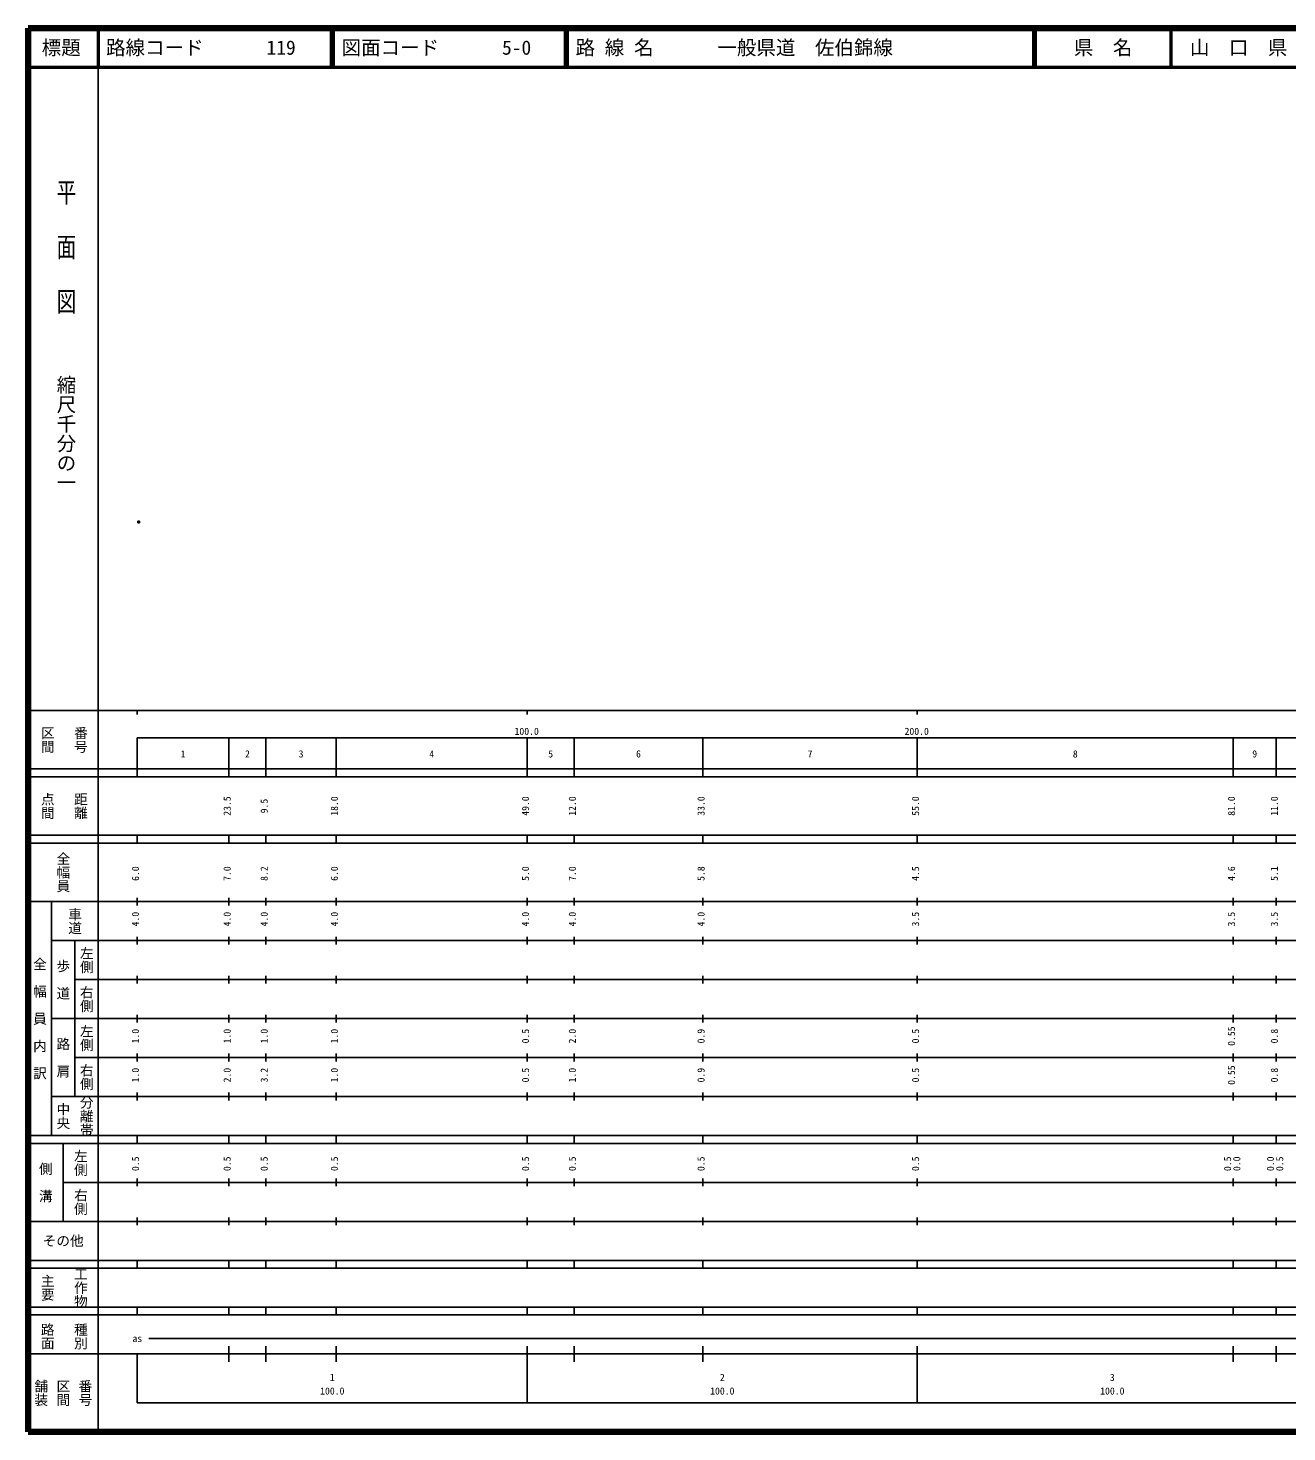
# Model space of a CAD drawing. Units: millimetres on the paper. Extents: x 40 to 680, y 20 to 380.
# Drawn here: x 40 to 362.8, y 20 to 380 of the extents above; entities that cross this region are included whole.
import ezdxf
from ezdxf.enums import TextEntityAlignment as Align

# ---------------------------------------------------------------- set-up
doc = ezdxf.new("R2010")
doc.units = ezdxf.units.MM
doc.header["$PDMODE"] = 32
doc.header["$PDSIZE"] = 0.5
doc.layers.add('M-OTRS', color=6, linetype='Continuous')
doc.layers.add('M-TTL-TXT', color=7, linetype='Continuous')
for name, color, linetype, lineweight in [('M-TTL', 2, 'Continuous', 140), ('M-TTL-BAND', 7, 'Continuous', 25), ('M-TTL-LINE', 7, 'Continuous', 50)]:
    doc.layers.add(name, color=color, linetype=linetype, lineweight=lineweight)
doc.styles.add('@ＭＳ ゴシック', font='')
doc.styles.add('ＭＳ ゴシック', font='')
doc.styles.get('@ＭＳ ゴシック').set_extended_font_data('@MS Gothic')
doc.styles.get('ＭＳ ゴシック').set_extended_font_data('MS Gothic')

msp = doc.modelspace()

# ---------------------------------------------------------------- linework, layer by layer
at = {"layer": 'M-OTRS'}
msp.add_point((68.351, 253.343), dxfattribs=at)
at = {"layer": 'M-TTL'}
for p, q in [((40, 380), (40, 20)), ((680, 380), (40, 380)), ((40, 20), (680, 20))]:
    msp.add_line(p, q, dxfattribs=at)
at = {"layer": 'M-TTL-BAND'}
for p, q in [((58, 370), (58, 20)), ((40, 205), (579, 205)), ((68, 205), (68, 204)), ((168, 205), (168, 204)), ((268, 205), (268, 204)), ((68, 198), (579, 198)), ((68, 198), (68, 188)), ((91.5, 188), (91.5, 198)), ((101, 188), (101, 198)), ((119, 188), (119, 198)), ((168, 188), (168, 198)), ((180, 188), (180, 198)), ((213, 188), (213, 198)), ((268, 188), (268, 198)), ((349, 188), (349, 198)), ((360, 188), (360, 198)), ((40, 190), (579, 190)), ((40, 188), (579, 188)), ((40, 173), (579, 173)), ((68, 171), (68, 173)), ((91.5, 171), (91.5, 173)), ((101, 171), (101, 173)), ((119, 171), (119, 173)), ((168, 171), (168, 173)), ((180, 171), (180, 173)), ((213, 171), (213, 173)), ((268, 171), (268, 173)), ((349, 171), (349, 173)), ((360, 171), (360, 173)), ((40, 171), (579, 171)), ((40, 156), (579, 156)), ((46, 96), (46, 156)), ((68, 155), (68, 157)), ((91.5, 155), (91.5, 157)), ((101, 155), (101, 157)), ((119, 155), (119, 157)), ((168, 155), (168, 157)), ((180, 155), (180, 157)), ((213, 155), (213, 157)), ((268, 155), (268, 157)), ((349, 155), (349, 157)), ((360, 155), (360, 157)), ((46, 146), (579, 146)), ((52, 146), (52, 106)), ((68, 145), (68, 147)), ((91.5, 145), (91.5, 147)), ((101, 145), (101, 147)), ((119, 145), (119, 147)), ((168, 145), (168, 147)), ((180, 145), (180, 147)), ((213, 145), (213, 147)), ((268, 145), (268, 147)), ((349, 145), (349, 147)), ((360, 145), (360, 147)), ((68, 135), (68, 137)), ((91.5, 135), (91.5, 137)), ((101, 135), (101, 137)), ((119, 135), (119, 137)), ((168, 135), (168, 137)), ((180, 135), (180, 137)), ((213, 135), (213, 137)), ((268, 135), (268, 137)), ((349, 135), (349, 137)), ((360, 135), (360, 137)), ((52, 136), (579, 136)), ((46, 126), (579, 126)), ((68, 125), (68, 127)), ((91.5, 125), (91.5, 127)), ((101, 125), (101, 127)), ((119, 125), (119, 127)), ((168, 125), (168, 127)), ((180, 125), (180, 127)), ((213, 125), (213, 127)), ((268, 125), (268, 127)), ((349, 125), (349, 127)), ((360, 125), (360, 127)), ((52, 116), (579, 116)), ((68, 115), (68, 117)), ((91.5, 115), (91.5, 117)), ((101, 115), (101, 117)), ((119, 115), (119, 117)), ((168, 115), (168, 117)), ((180, 115), (180, 117)), ((213, 115), (213, 117)), ((268, 115), (268, 117)), ((349, 115), (349, 117)), ((360, 115), (360, 117)), ((46, 106), (579, 106)), ((68, 105), (68, 107)), ((91.5, 105), (91.5, 107)), ((101, 105), (101, 107)), ((119, 105), (119, 107)), ((168, 105), (168, 107)), ((180, 105), (180, 107)), ((213, 105), (213, 107)), ((268, 105), (268, 107)), ((349, 105), (349, 107)), ((360, 105), (360, 107)), ((40, 96), (579, 96)), ((40, 94), (579, 94)), ((49, 94), (49, 74)), ((68, 94), (68, 96)), ((91.5, 94), (91.5, 96)), ((101, 94), (101, 96)), ((119, 94), (119, 96)), ((168, 94), (168, 96)), ((180, 94), (180, 96)), ((213, 94), (213, 96)), ((268, 94), (268, 96)), ((349, 94), (349, 96)), ((360, 94), (360, 96)), ((49, 84), (579, 84)), ((68, 83), (68, 85)), ((91.5, 83), (91.5, 85)), ((101, 83), (101, 85)), ((119, 83), (119, 85)), ((168, 83), (168, 85)), ((180, 83), (180, 85)), ((213, 83), (213, 85)), ((268, 83), (268, 85)), ((349, 83), (349, 85)), ((360, 83), (360, 85)), ((40, 74), (579, 74)), ((68, 73), (68, 75)), ((91.5, 73), (91.5, 75)), ((101, 73), (101, 75)), ((119, 73), (119, 75)), ((168, 73), (168, 75)), ((180, 73), (180, 75)), ((213, 73), (213, 75)), ((268, 73), (268, 75)), ((349, 73), (349, 75)), ((360, 73), (360, 75)), ((40, 64), (579, 64)), ((40, 62), (579, 62)), ((68, 62), (68, 64)), ((91.5, 62), (91.5, 64)), ((101, 62), (101, 64)), ((119, 62), (119, 64)), ((168, 62), (168, 64)), ((180, 62), (180, 64)), ((213, 62), (213, 64)), ((268, 62), (268, 64)), ((349, 62), (349, 64)), ((360, 62), (360, 64)), ((40, 52), (579, 52)), ((68, 50), (68, 52)), ((91.5, 50), (91.5, 52)), ((101, 50), (101, 52)), ((119, 50), (119, 52)), ((168, 50), (168, 52)), ((180, 50), (180, 52)), ((213, 50), (213, 52)), ((268, 50), (268, 52)), ((349, 50), (349, 52)), ((360, 50), (360, 52)), ((40, 50), (579, 50)), ((71, 44), (565, 44)), ((40, 40), (579, 40)), ((68, 40), (68, 27.5)), ((91.5, 38), (91.5, 42)), ((101, 38), (101, 42)), ((119, 38), (119, 42)), ((168, 27.5), (168, 42)), ((180, 38), (180, 42)), ((213, 38), (213, 42)), ((268, 27.5), (268, 42)), ((349, 38), (349, 42)), ((360, 38), (360, 42)), ((68, 27.5), (579, 27.5))]:
    msp.add_line(p, q, dxfattribs=at)
at = {"layer": 'M-TTL-LINE'}
for p, q in [((58, 380), (58, 370)), ((117.75, 380), (117.75, 370)), ((118.25, 380), (118.25, 370)), ((177.75, 380), (177.75, 370)), ((178.25, 380), (178.25, 370)), ((297.75, 380), (297.75, 370)), ((298.25, 380), (298.25, 370)), ((333, 380), (333, 370)), ((40, 370), (680, 370))]:
    msp.add_line(p, q, dxfattribs=at)

# ---------------------------------------------------------------- texts
at = {"layer": 'M-TTL-BAND', "style": '@ＭＳ ゴシック', "width": 1.4}
msp.add_text('平  面  図', height=3.666, rotation=270, dxfattribs=at).set_placement((49.777, 306.475), align=Align.MIDDLE_RIGHT)
at = {"layer": 'M-TTL-BAND', "style": '@ＭＳ ゴシック'}
msp.add_text('縮尺千分の一', height=3.666, rotation=270, dxfattribs=at).set_placement((49.777, 261.03), align=Align.MIDDLE_RIGHT)
for s, p in [('区間', (45, 197.5)), ('番号', (53.5, 197.5)), ('点間', (45, 180.5)), ('距離', (53.5, 180.5)), ('全幅員', (49, 163.5)), ('車道', (52, 151)), ('左側', (55, 141)), ('全\u3000幅\u3000員\u3000内\u3000訳', (43, 126)), ('歩\u3000道', (49, 136)), ('右側', (55, 131)), ('左側', (55, 121)), ('路\u3000肩', (49, 116)), ('右側', (55, 111)), ('分離帯', (55, 101)), ('中央', (49, 101)), ('左側', (53.5, 89)), ('側\u3000溝', (44.5, 84)), ('右側', (53.5, 79)), ('工作物', (53.5, 57)), ('主要', (45, 57)), ('路面', (45, 44.5)), ('種別', (53.5, 44.5)), ('舗装', (43.333, 30)), ('区間', (49, 30)), ('番号', (54.667, 30))]:
    msp.add_text(s, height=2.566, rotation=270, dxfattribs=at).set_placement(p, align=Align.MIDDLE_CENTER)
at = {"layer": 'M-TTL-BAND', "style": 'ＭＳ ゴシック'}
for s, p in [('100.0', (167.844, 198.195)), ('200.0', (267.844, 198.195)), ('1', (79.75, 192.405)), ('2', (96.25, 192.405)), ('3', (110, 192.405)), ('4', (143.5, 192.405)), ('5', (174, 192.405)), ('6', (196.5, 192.405)), ('7', (240.5, 192.405)), ('8', (308.5, 192.405)), ('9', (354.5, 192.405)), ('as', (68, 42.5)), ('1', (118, 32.523)), ('2', (218, 32.523)), ('3', (318, 32.523)), ('100.0', (118, 29.033)), ('100.0', (218, 29.033)), ('100.0', (318, 29.033))]:
    msp.add_text(s, height=1.833, dxfattribs=at).set_placement(p, align=Align.BOTTOM_CENTER)
for s, p in [('23.5', (92.5, 180.5)), ('9.5', (102, 180.5)), ('18.0', (120, 180.5)), ('49.0', (169, 180.5)), ('12.0', (181, 180.5)), ('33.0', (214, 180.5)), ('55.0', (269, 180.5)), ('81.0', (350, 180.5)), ('11.0', (361, 180.5)), ('6.0', (69, 163.174)), ('7.0', (92.5, 163.174)), ('8.2', (102, 163.174)), ('6.0', (120, 163.174)), ('5.0', (169, 163.174)), ('7.0', (181, 163.174)), ('5.8', (214, 163.174)), ('4.5', (269, 163.174)), ('4.6', (350, 163.174)), ('5.1', (361, 163.174)), ('4.0', (69, 151.5)), ('4.0', (92.5, 151.5)), ('4.0', (102, 151.5)), ('4.0', (120, 151.5)), ('4.0', (169, 151.5)), ('4.0', (181, 151.5)), ('4.0', (214, 151.5)), ('3.5', (269, 151.5)), ('3.5', (350, 151.5)), ('3.5', (361, 151.5)), ('1.0', (69, 121.5)), ('1.0', (92.5, 121.5)), ('1.0', (102, 121.5)), ('1.0', (120, 121.5)), ('0.5', (169, 121.5)), ('2.0', (181, 121.5)), ('0.9', (214, 121.5)), ('0.5', (269, 121.5)), ('0.55', (350, 121.5)), ('0.8', (361, 121.5)), ('1.0', (69, 111.5)), ('2.0', (92.5, 111.5)), ('3.2', (102, 111.5)), ('1.0', (120, 111.5)), ('0.5', (169, 111.5)), ('1.0', (181, 111.5)), ('0.9', (214, 111.5)), ('0.5', (269, 111.5)), ('0.55', (350, 111.5)), ('0.8', (361, 111.5)), ('0.5', (69, 88.764)), ('0.5', (92.5, 88.764)), ('0.5', (102, 88.764)), ('0.5', (120, 88.764)), ('0.5', (169, 88.764)), ('0.5', (181, 88.764)), ('0.5', (214, 88.764)), ('0.5', (269, 88.764)), ('0.5', (349, 88.764)), ('0.0', (351.37, 88.764)), ('0.0', (360, 88.764)), ('0.5', (362.37, 88.764))]:
    msp.add_text(s, height=1.833, rotation=90, dxfattribs=at).set_placement(p, align=Align.BOTTOM_CENTER)
msp.add_text('その他', height=2.566, dxfattribs=at).set_placement((49, 69), align=Align.MIDDLE_CENTER)
at = {"layer": 'M-TTL-TXT', "style": 'ＭＳ ゴシック'}
for s, p in [('標題', (48.5, 375)), ('県\u3000名', (315.625, 375)), ('山\u3000口\u3000県', (350.375, 375))]:
    msp.add_text(s, height=3.666, dxfattribs=at).set_placement(p, align=Align.MIDDLE_CENTER)
for s, p in [('路線コード', (60, 375)), ('119', (101.142, 375)), ('図面コード', (120.38, 375)), ('5-0', (161.521, 375)), ('路 線 名', (180.38, 375)), ('一般県道\u3000佐伯錦線', (216.734, 375))]:
    msp.add_text(s, height=3.666, dxfattribs=at).set_placement(p, align=Align.MIDDLE_LEFT)

doc.saveas('drawing.dxf')
